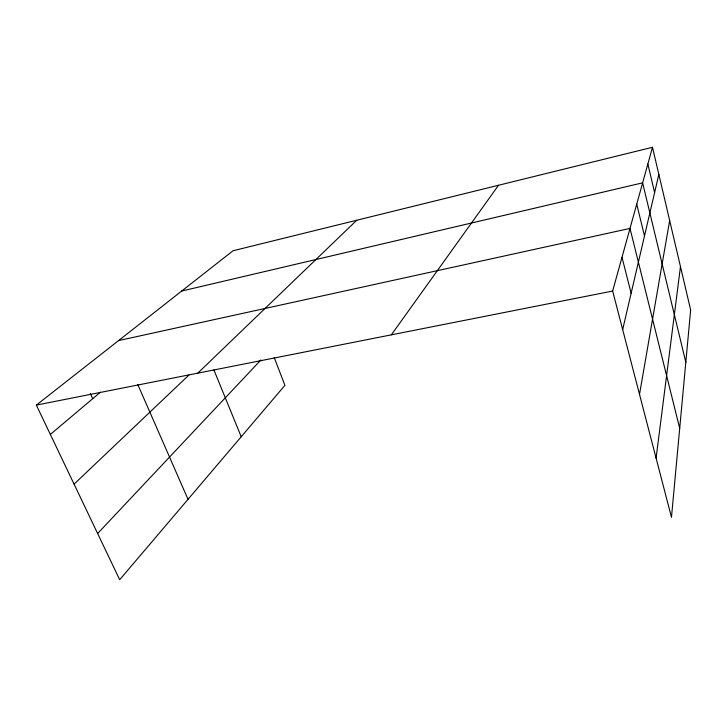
<?xml version="1.0" encoding="UTF-8"?>
<svg xmlns="http://www.w3.org/2000/svg" width="727" height="727" viewBox="0 0 727 727"><rect width="100%" height="100%" fill="white"/><g stroke="black" fill="none" stroke-linecap="round" stroke-linejoin="round"><path stroke-width="1.09" d="M656.09 458.146L680.472 266.6M639.515 394.388L669.667 220.526M622.666 329.585L658.844 174.398M652.482 147.281L690.65 309.975L671.475 517.315L612.652 291.045L652.482 147.281L233.049 250.751L36.35 405.103L119.691 579.719L284.92 385.337L274.188 357.493M391.353 334.838L498.54 185.258M97.636 533.5L260.893 359.983M197.799 373.151L356.766 220.226M74.072 484.137L188.866 375.114M50.354 434.437L100.39 392.216M181.686 291.045L642.623 182.84L685.815 362.282M118.565 340.59L630 228.414L679.7 428.321M36.35 405.103L612.652 291.045M90.384 393.516L92.738 398.678M137.776 384.501L188.029 499.322M213.92 369.943L241.21 436.763M622.003 257.285L631.136 293.263M636.725 204.133L644.495 235.93M647.839 164.029L654.609 192.546"/></g></svg>
